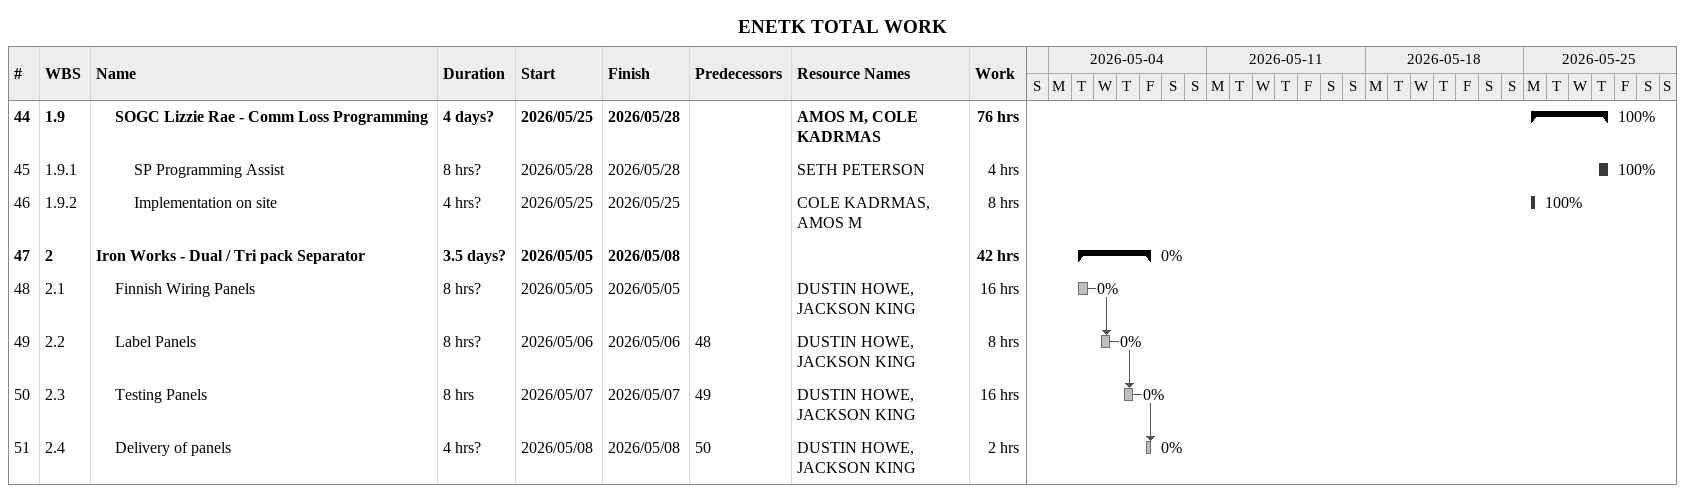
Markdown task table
ENETK TOTAL WORK

| ID | WBS | Task | Duration | Start | Finish | Predecessors | Resources | % complete | Work (h) |
|---|---|---|---|---|---|---|---|---|---|
| 44 | 1.9 | **SOGC Lizzie Rae - Comm Loss Programming** | 4d? | 2026-05-25 | 2026-05-28 |  | AMOS M, COLE KADRMAS | 100 | 76 |
| 45 | 1.9.1 | SP Programming Assist | 8h? | 2026-05-28 | 2026-05-28 |  | SETH PETERSON | 100 | 4 |
| 46 | 1.9.2 | Implementation on site | 4h? | 2026-05-25 | 2026-05-25 |  | COLE KADRMAS, AMOS M | 100 | 8 |
| 47 | 2 | **Iron Works - Dual / Tri pack Separator** | 3.5d? | 2026-05-05 | 2026-05-08 |  |  | 0 | 42 |
| 48 | 2.1 | Finnish Wiring Panels | 8h? | 2026-05-05 | 2026-05-05 |  | DUSTIN HOWE, JACKSON KING | 0 | 16 |
| 49 | 2.2 | Label Panels | 8h? | 2026-05-06 | 2026-05-06 | 48 | DUSTIN HOWE, JACKSON KING | 0 | 8 |
| 50 | 2.3 | Testing Panels | 8h | 2026-05-07 | 2026-05-07 | 49 | DUSTIN HOWE, JACKSON KING | 0 | 16 |
| 51 | 2.4 | Delivery of panels | 4h? | 2026-05-08 | 2026-05-08 | 50 | DUSTIN HOWE, JACKSON KING | 0 | 2 |
